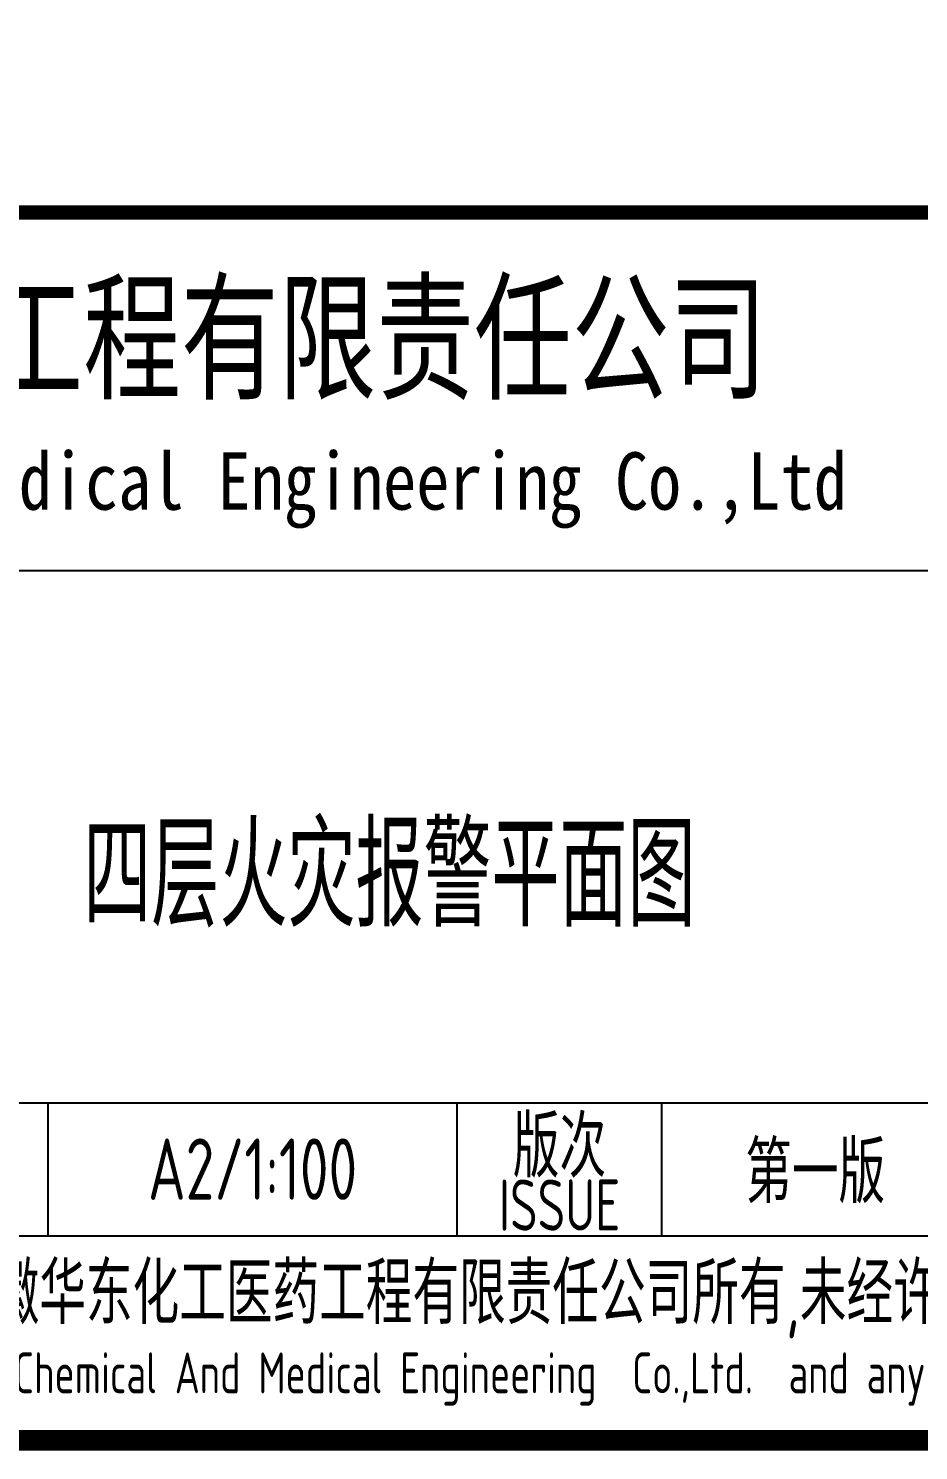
# Model space of a CAD drawing. Extents: x 6250600 to 6678662, y -692028 to -290561.
# Drawn here: x 6590842 to 6595193, y -556951 to -550001 of the extents above; entities that cross this region are included whole.
import ezdxf
from ezdxf.enums import TextEntityAlignment as Align

# ---------------------------------------------------------------- set-up
doc = ezdxf.new("R2010")
doc.units = 0
doc.header["$LTSCALE"] = 1000
doc.header["$MEASUREMENT"] = 0
doc.layers.get('0').update_dxf_attribs({"linetype": 'CONTINUOUS'})
doc.layers.add('PUB_TITLE', color=4, linetype='CONTINUOUS')
doc.styles.add('AHD', font='sceie.shx', dxfattribs={"width": 0.7, "bigfont": 'sceic.shx'})
doc.styles.add('ECEC_TQ_S', font='')
doc.styles.get('ECEC_TQ_S').set_extended_font_data('SimSun')

msp = doc.modelspace()

# ---------------------------------------------------------------- linework, layer by layer
for p, q in [((6584437.7, -552650.9), (6602437.7, -552650.9)), ((6584437.7, -555250.9), (6602437.7, -555250.9)), ((6590937.7, -555900.9), (6590937.7, -555250.9)), ((6592937.7, -555900.9), (6592937.7, -555250.9)), ((6593937.7, -555900.9), (6593937.7, -555250.9)), ((6584437.7, -555900.9), (6602437.7, -555900.9)), ((6584437.7, -556900.9), (6602437.7, -556900.9))]:
    msp.add_line(p, q)
msp.add_lwpolyline([(6602437.7, -550900.9, 70, 70, 0), (6584437.7, -550900.9, 70, 70, 0), (6584437.7, -556900.9, 0, 0, 0)], format="xyseb")
at = {"layer": 'PUB_TITLE', "color": 4, "const_width": 100}
msp.add_lwpolyline([(6546537.7, -556900.9), (6602437.7, -556900.9), (6602437.7, -516900.9), (6546537.7, -516900.9)], close=True, dxfattribs=at)

# ---------------------------------------------------------------- texts
for s, height, style, width, p in [('安徽华东化工医药工程有限责任公司', 500, 'ECEC_TQ_S', 0.7, (6590632.6, -551500.9)), ('安徽华东化工医药工程有限责任公司', 500, 'ECEC_TQ_S', 0.7, (6590632.6, -551500.9)), ('Anhui Huadong Chemical & Medical Engineering Co.,Ltd', 280, 'ECEC_TQ_S', 0.85, (6590632.6, -552250.9)), ('Anhui Huadong Chemical & Medical Engineering Co.,Ltd', 280, 'ECEC_TQ_S', 0.85, (6590632.6, -552250.9)), ('四层火灾报警平面图', 500, 'AHD', 0.7, (6592606.5, -554114.7)), ('版次', 300, 'AHD', 0.8, (6593437.7, -555450.9)), ('版次', 300, 'AHD', 0.8, (6593437.7, -555450.9)), ('ISSUE', 250, 'AHD', 0.8, (6593437.7, -555750.9)), ('ISSUE', 250, 'AHD', 0.8, (6593437.7, -555750.9)), ('本文件专有权属安徽华东化工医药工程有限责任公司所有,未经许可不得复制或转让给第三方', 300, 'AHD', 0.8, (6593437.7, -556200.9)), ('本文件专有权属安徽华东化工医药工程有限责任公司所有,未经许可不得复制或转让给第三方', 300, 'AHD', 0.8, (6593437.7, -556200.9)), ('The proprietary right of this document belongs to Anhui Huadong Chemical And Medical Engineering  Co.,Ltd.  and any replication or transfer to the 3rd. side is forbidden without its permission. ', 200, 'AHD', 0.8, (6593437.7, -556600.9)), ('The proprietary right of this document belongs to Anhui Huadong Chemical And Medical Engineering  Co.,Ltd.  and any replication or transfer to the 3rd. side is forbidden without its permission. ', 200, 'AHD', 0.8, (6593437.7, -556600.9))]:
    msp.add_text(s, height=height, dxfattribs=dict(style=style, width=width)).set_placement(p, align=Align.MIDDLE)
at = {"style": 'AHD', "width": 0.8}
for tag, text, p in [('第一版', '0', (6594687.7, -555575.9)), ('A2/1:100', '1:100', (6591937.7, -555575.9))]:
    msp.add_attdef(tag, text=text, height=300, dxfattribs=at).set_placement(p, align=Align.MIDDLE)

doc.saveas('drawing.dxf')
